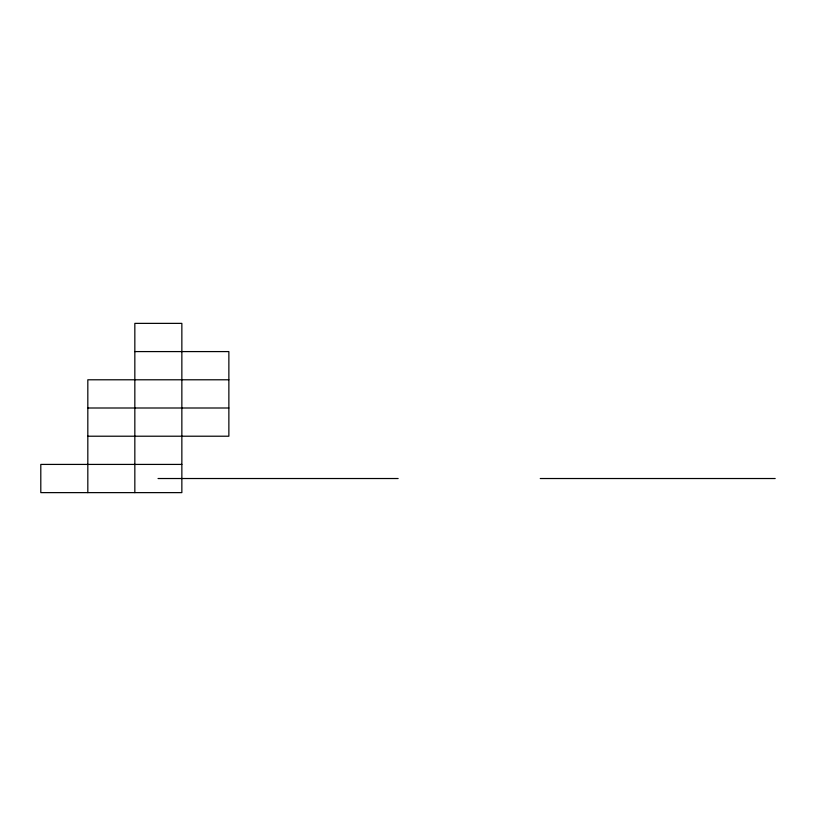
<?xml version="1.0" encoding="UTF-8"?>
<svg xmlns="http://www.w3.org/2000/svg" width="816" height="816" viewBox="0 0 816 816"><rect width="100%" height="100%" fill="white"/><g stroke="black" fill="none" stroke-linecap="round" stroke-linejoin="round"><path stroke-width="1.22" d="M134.834 351.584L228.868 351.584L228.868 436.213L87.822 436.213M228.868 379.787L87.822 379.787L87.822 492.629M87.822 408L228.868 408M181.856 464.416L40.8 464.416L40.8 492.629L181.856 492.629L181.856 323.371L134.834 323.371L134.834 492.629M158.039 478.523L398.147 478.523M540.253 478.523L775.2 478.523"/></g></svg>
